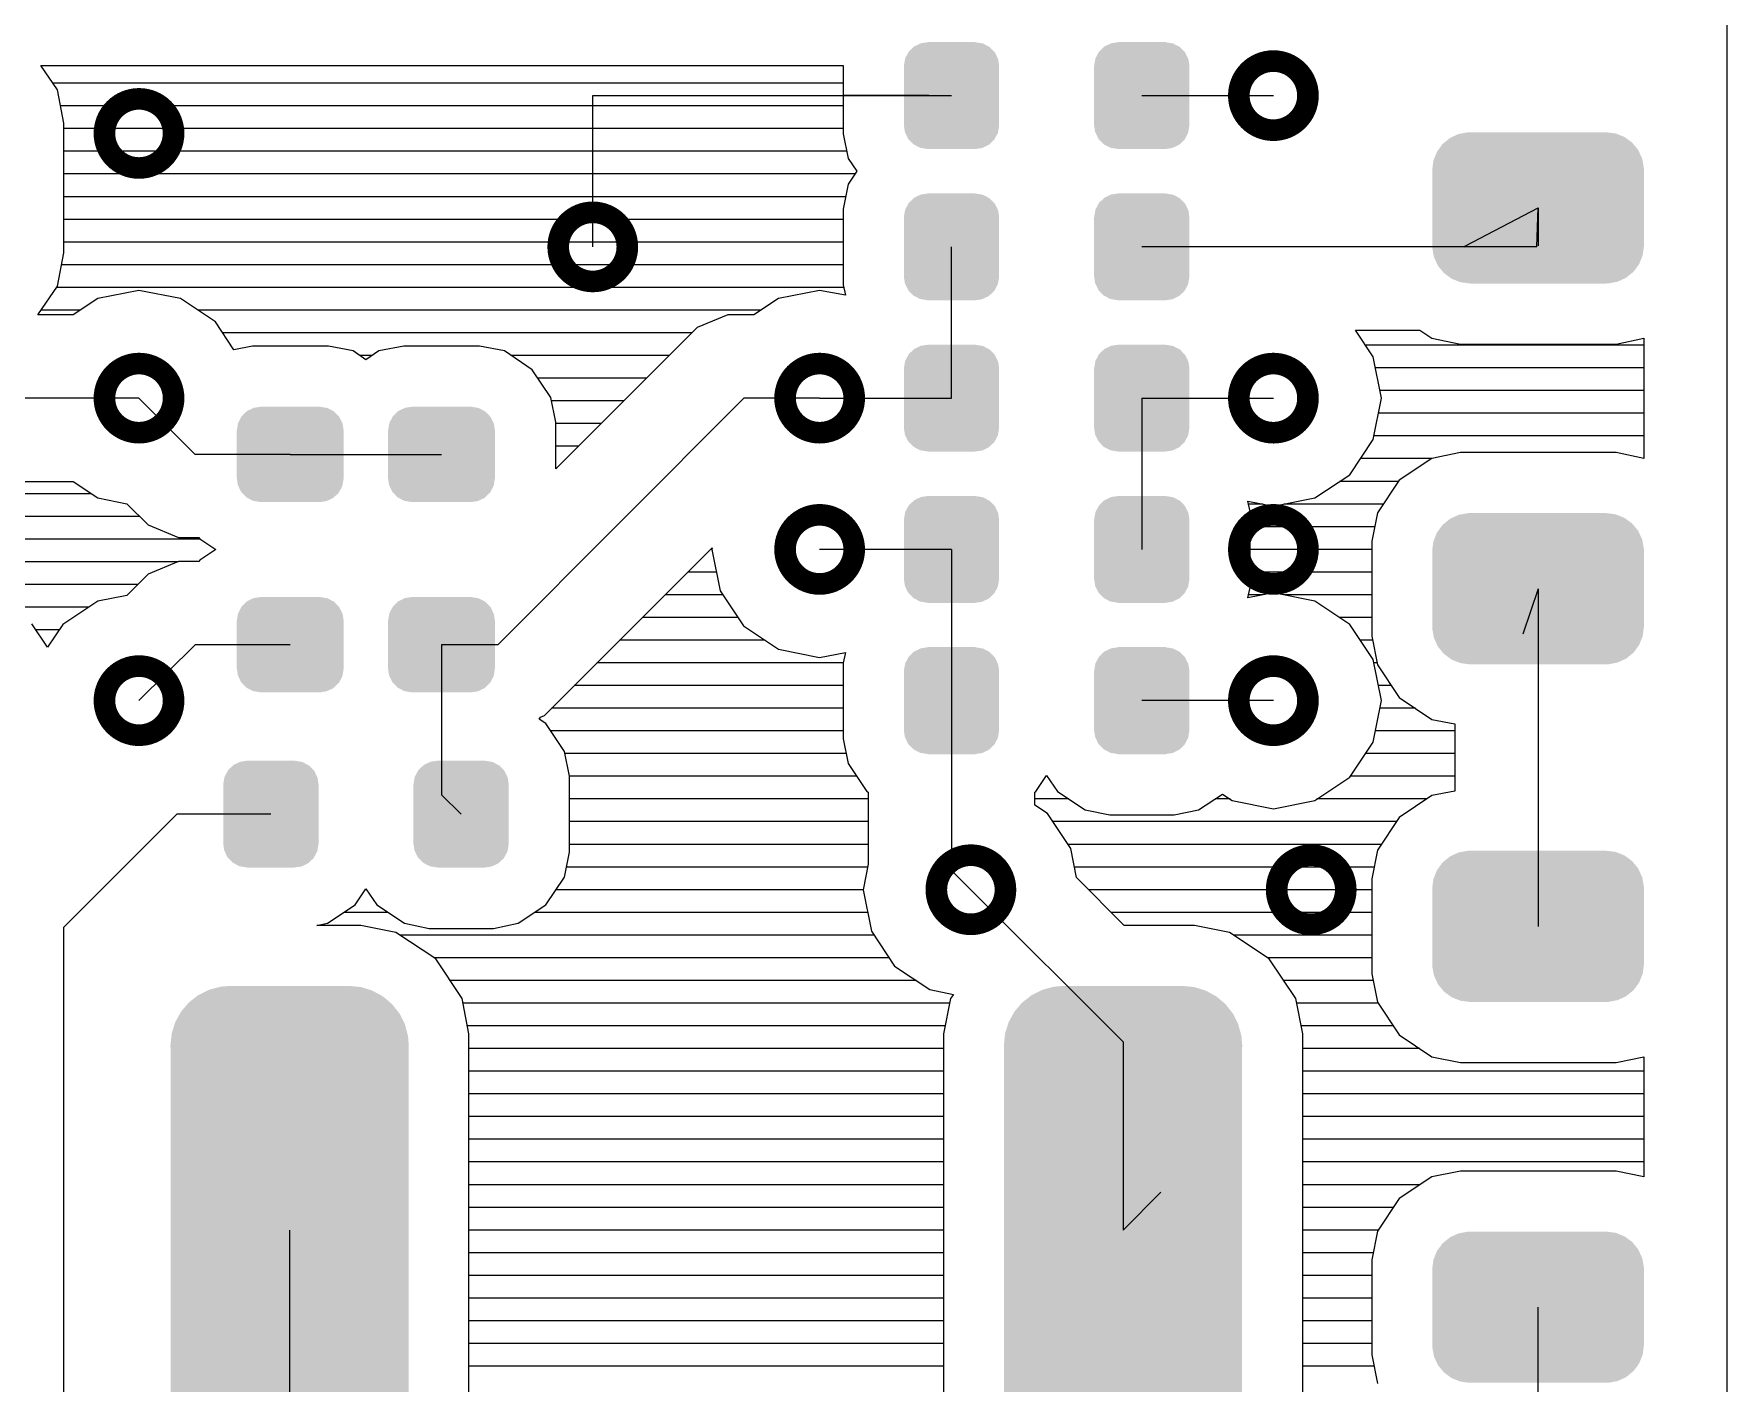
# Model space of a CAD drawing. Extents: x 295 to 953, y 10 to 290.
# Drawn here: x 687.59 to 716.02, y 102.99 to 125.65 of the extents above; entities that cross this region are included whole.
import ezdxf

# ---------------------------------------------------------------- set-up
doc = ezdxf.new("R2010")
doc.units = 0
doc.header["$LTSCALE"] = 5
doc.header["$MEASUREMENT"] = 0
doc.layers.get('0').update_dxf_attribs({"linetype": 'CONTINUOUS', "lineweight": 25})

msp = doc.modelspace()

# ---------------------------------------------------------------- linework, layer by layer
for p, q in [((716.022, 94.13), (716.022, 132.865)), ((687.706, 125.118), (701.178, 125.118)), ((687.981, 124.707), (687.706, 125.118)), ((701.178, 125.118), (701.178, 123.97)), ((701.178, 124.818), (687.904, 124.818)), ((688.092, 124.148), (687.981, 124.707)), ((696.972, 122.07), (696.972, 124.61)), ((696.972, 124.61), (702.997, 124.61)), ((702.616, 124.61), (701.178, 124.61)), ((706.192, 124.61), (708.402, 124.61)), ((701.178, 124.437), (688.031, 124.437)), ((688.092, 121.968), (688.092, 124.148)), ((701.178, 124.056), (688.092, 124.056)), ((701.178, 123.97), (701.26, 123.553)), ((701.239, 123.675), (688.092, 123.675)), ((701.26, 123.553), (701.407, 123.34)), ((701.376, 123.294), (688.092, 123.294)), ((701.407, 123.34), (701.26, 123.122)), ((701.219, 122.913), (688.092, 122.913)), ((701.26, 123.122), (701.178, 122.705)), ((701.178, 122.705), (701.178, 121.43)), ((711.628, 122.09), (712.847, 122.725)), ((712.827, 122.07), (712.847, 122.725)), ((712.847, 122.725), (712.847, 122.09)), ((701.178, 122.532), (688.092, 122.532)), ((701.178, 122.151), (688.092, 122.151)), ((702.997, 119.53), (702.997, 122.07)), ((712.827, 122.07), (706.192, 122.07)), ((711.603, 122.07), (711.628, 122.09)), ((687.981, 121.41), (688.092, 121.968)), ((701.178, 121.77), (688.052, 121.77)), ((701.178, 121.43), (701.214, 121.257)), ((687.655, 120.927), (687.981, 121.41)), ((701.189, 121.389), (687.965, 121.389)), ((688.661, 121.201), (688.245, 120.927)), ((689.352, 121.338), (688.661, 121.201)), ((690.048, 121.201), (689.352, 121.338)), ((690.637, 120.81), (690.048, 121.201)), ((700.091, 121.201), (699.675, 120.927)), ((700.782, 121.338), (700.091, 121.201)), ((701.214, 121.257), (700.782, 121.338)), ((688.245, 120.927), (687.655, 120.927)), ((688.367, 121.008), (687.711, 121.008)), ((699.797, 121.008), (690.343, 121.008)), ((699.238, 120.927), (698.725, 120.714)), ((699.675, 120.927), (699.238, 120.927)), ((690.947, 120.343), (690.637, 120.81)), ((698.638, 120.627), (690.759, 120.627)), ((698.725, 120.714), (696.352, 118.341)), ((709.779, 120.673), (710.861, 120.673)), ((710.079, 120.221), (709.779, 120.673)), ((710.861, 120.673), (711.064, 120.536)), ((691.257, 120.404), (690.947, 120.343)), ((692.532, 120.404), (691.257, 120.404)), ((692.949, 120.322), (692.532, 120.404)), ((693.162, 120.175), (692.949, 120.322)), ((693.381, 120.322), (693.162, 120.175)), ((693.797, 120.404), (693.381, 120.322)), ((695.072, 120.404), (693.797, 120.404)), ((695.489, 120.322), (695.072, 120.404)), ((695.956, 120.008), (695.489, 120.322)), ((714.625, 120.419), (709.952, 120.419)), ((711.064, 120.536), (711.542, 120.439)), ((711.542, 120.439), (714.158, 120.439)), ((714.158, 120.439), (714.625, 120.536)), ((714.625, 120.536), (714.625, 118.519)), ((693.269, 120.246), (693.061, 120.246)), ((698.257, 120.246), (695.601, 120.246)), ((696.266, 119.54), (695.956, 120.008)), ((710.216, 119.53), (710.079, 120.221)), ((714.625, 120.038), (710.114, 120.038)), ((697.876, 119.865), (696.053, 119.865)), ((689.352, 119.53), (684.272, 119.53)), ((690.297, 118.585), (689.352, 119.53)), ((699.512, 119.53), (695.377, 115.39)), ((696.352, 119.129), (696.266, 119.54)), ((697.495, 119.484), (696.281, 119.484)), ((700.782, 119.53), (699.512, 119.53)), ((700.782, 119.53), (702.997, 119.53)), ((706.192, 119.53), (708.402, 119.53)), ((706.192, 119.53), (706.192, 116.99)), ((710.079, 118.834), (710.216, 119.53)), ((714.625, 119.657), (710.19, 119.657)), ((714.625, 119.276), (710.165, 119.276)), ((696.352, 118.341), (696.352, 119.129)), ((697.114, 119.103), (696.352, 119.103)), ((714.625, 118.895), (710.089, 118.895)), ((691.892, 118.585), (690.297, 118.585)), ((691.892, 118.585), (694.432, 118.585)), ((696.733, 118.722), (696.352, 118.722)), ((709.687, 118.245), (710.079, 118.834)), ((711.542, 118.616), (711.064, 118.519)), ((714.158, 118.616), (711.542, 118.616)), ((714.625, 118.519), (714.158, 118.616)), ((711.054, 118.514), (709.865, 118.514)), ((711.064, 118.519), (710.515, 118.153)), ((679.136, 118.133), (688.245, 118.133)), ((688.245, 118.133), (688.661, 117.854)), ((709.098, 117.854), (709.687, 118.245)), ((710.5, 118.133), (709.515, 118.133)), ((710.515, 118.153), (710.15, 117.605)), ((688.549, 117.925), (678.933, 117.925)), ((688.661, 117.854), (689.149, 117.757)), ((689.149, 117.757), (689.505, 117.401)), ((708.011, 117.625), (707.975, 117.798)), ((707.975, 117.798), (708.402, 117.716)), ((708.229, 117.752), (707.986, 117.752)), ((708.402, 117.716), (709.098, 117.854)), ((710.246, 117.752), (708.58, 117.752)), ((689.362, 117.544), (678.552, 117.544)), ((708.011, 116.35), (708.011, 117.625)), ((710.15, 117.605), (710.053, 117.127)), ((690.378, 117.163), (678.171, 117.163)), ((689.505, 117.401), (690.018, 117.188)), ((690.018, 117.188), (690.358, 117.188)), ((690.358, 117.188), (690.373, 117.168)), ((690.373, 117.168), (690.642, 116.99)), ((710.104, 117.371), (708.011, 117.371)), ((690.642, 116.99), (690.373, 116.807)), ((696.561, 114.597), (698.979, 117.015)), ((698.974, 116.99), (698.948, 116.99)), ((698.979, 117.015), (698.974, 116.99)), ((698.974, 116.99), (699.111, 116.294)), ((702.997, 116.99), (700.782, 116.99)), ((702.997, 116.99), (702.997, 114.45)), ((710.053, 116.99), (708.011, 116.99)), ((710.053, 117.127), (710.053, 115.532)), ((690.018, 116.782), (677.79, 116.782)), ((690.018, 116.787), (689.505, 116.573)), ((690.358, 116.787), (690.018, 116.787)), ((690.373, 116.807), (690.358, 116.787)), ((699.05, 116.609), (698.567, 116.609)), ((710.053, 116.609), (708.011, 116.609)), ((689.337, 116.401), (677.414, 116.401)), ((689.505, 116.573), (689.149, 116.218)), ((707.975, 116.177), (708.011, 116.35)), ((712.847, 116.33), (712.593, 115.568)), ((712.847, 116.33), (712.847, 115.695)), ((688.509, 116.02), (687.132, 116.02)), ((688.661, 116.121), (688.072, 115.73)), ((689.149, 116.218), (688.661, 116.121)), ((699.157, 116.228), (698.186, 116.228)), ((699.111, 116.294), (699.502, 115.705)), ((708.402, 116.258), (707.975, 116.177)), ((708.229, 116.228), (707.986, 116.228)), ((709.098, 116.121), (708.402, 116.258)), ((710.053, 116.228), (708.58, 116.228)), ((709.687, 115.73), (709.098, 116.121)), ((687.818, 115.349), (687.554, 115.74)), ((699.411, 115.847), (697.805, 115.847)), ((710.053, 115.847), (709.515, 115.847)), ((688.016, 115.639), (687.62, 115.639)), ((688.072, 115.73), (687.818, 115.349)), ((699.868, 115.466), (697.424, 115.466)), ((699.502, 115.705), (700.091, 115.314)), ((710.079, 115.141), (709.687, 115.73)), ((710.068, 115.466), (709.865, 115.466)), ((710.053, 115.532), (710.15, 115.049)), ((712.847, 115.695), (712.847, 110.66)), ((690.297, 115.39), (689.352, 114.45)), ((691.892, 115.39), (690.297, 115.39)), ((694.432, 115.39), (694.432, 112.87)), ((695.377, 115.39), (694.432, 115.39)), ((700.091, 115.314), (700.782, 115.176)), ((700.782, 115.176), (701.214, 115.258)), ((701.214, 115.258), (701.178, 115.085)), ((701.178, 115.085), (697.043, 115.085)), ((701.178, 115.085), (701.178, 113.81)), ((710.216, 114.45), (710.079, 115.141)), ((710.145, 115.085), (710.089, 115.085)), ((710.15, 115.049), (710.515, 114.501)), ((696.164, 114.201), (696.561, 114.597)), ((701.178, 114.704), (696.662, 114.704)), ((710.383, 114.704), (710.165, 114.704)), ((701.178, 114.323), (696.281, 114.323)), ((702.997, 114.45), (702.997, 111.6)), ((708.402, 114.45), (706.192, 114.45)), ((710.079, 113.754), (710.216, 114.45)), ((710.79, 114.323), (710.19, 114.323)), ((710.515, 114.501), (711.064, 114.135)), ((696.073, 114.14), (696.093, 114.171)), ((696.185, 114.064), (696.073, 114.14)), ((696.093, 114.171), (696.164, 114.201)), ((696.5, 113.597), (696.185, 114.064)), ((711.064, 114.135), (711.45, 114.059)), ((711.45, 114.059), (711.45, 112.931)), ((701.178, 113.942), (696.266, 113.942)), ((701.178, 113.81), (701.26, 113.393)), ((709.687, 113.165), (710.079, 113.754)), ((711.45, 113.942), (710.114, 113.942)), ((696.581, 113.18), (696.5, 113.597)), ((701.229, 113.561), (696.505, 113.561)), ((711.45, 113.561), (709.952, 113.561)), ((701.407, 113.18), (696.581, 113.18)), ((696.581, 111.905), (696.581, 113.18)), ((701.26, 113.393), (701.575, 112.926)), ((704.414, 112.926), (704.592, 113.195)), ((704.607, 113.18), (704.582, 113.18)), ((704.592, 113.195), (704.775, 112.926)), ((711.45, 113.18), (709.692, 113.18)), ((701.575, 112.926), (701.6, 112.911)), ((701.6, 112.911), (701.6, 111.702)), ((704.394, 112.911), (704.414, 112.926)), ((704.394, 112.697), (704.394, 112.911)), ((704.775, 112.926), (705.242, 112.616)), ((709.098, 112.774), (709.687, 113.165)), ((711.45, 112.931), (711.064, 112.855)), ((694.432, 112.87), (694.762, 112.545)), ((701.6, 112.799), (696.581, 112.799)), ((704.968, 112.799), (704.394, 112.799)), ((704.607, 112.555), (704.394, 112.697)), ((705.242, 112.616), (705.654, 112.53)), ((706.736, 112.53), (707.147, 112.616)), ((707.147, 112.616), (707.549, 112.88)), ((707.676, 112.799), (707.422, 112.799)), ((707.549, 112.88), (707.711, 112.774)), ((707.711, 112.774), (708.402, 112.636)), ((708.402, 112.636), (709.098, 112.774)), ((710.978, 112.799), (709.134, 112.799)), ((711.064, 112.855), (710.515, 112.489)), ((689.987, 112.545), (688.082, 110.64)), ((691.567, 112.545), (689.987, 112.545)), ((701.6, 112.418), (696.581, 112.418)), ((704.999, 111.966), (704.607, 112.555)), ((710.47, 112.418), (704.699, 112.418)), ((705.654, 112.53), (706.736, 112.53)), ((710.515, 112.489), (710.15, 111.94)), ((701.6, 112.037), (696.581, 112.037)), ((710.216, 112.037), (704.953, 112.037)), ((696.5, 111.488), (696.581, 111.905)), ((705.095, 111.478), (704.999, 111.966)), ((710.15, 111.94), (710.053, 111.458)), ((696.185, 111.021), (696.5, 111.488)), ((701.59, 111.656), (696.53, 111.656)), ((701.6, 111.702), (701.514, 111.275)), ((702.997, 111.6), (703.322, 111.275)), ((710.094, 111.656), (705.059, 111.656)), ((705.898, 110.676), (705.095, 111.478)), ((692.984, 111.021), (693.162, 111.29)), ((693.177, 111.275), (693.152, 111.275)), ((693.162, 111.29), (693.345, 111.021)), ((701.514, 111.275), (696.352, 111.275)), ((701.514, 111.275), (701.651, 110.579)), ((703.322, 111.275), (705.877, 108.72)), ((710.053, 111.275), (705.298, 111.275)), ((710.053, 111.458), (710.053, 109.863)), ((692.517, 110.711), (692.984, 111.021)), ((693.345, 111.021), (693.812, 110.711)), ((695.717, 110.711), (696.185, 111.021)), ((688.082, 110.64), (688.082, 101.115)), ((692.339, 110.676), (692.517, 110.711)), ((693.076, 110.676), (692.339, 110.676)), ((693.538, 110.894), (692.791, 110.894)), ((693.665, 110.559), (693.076, 110.676)), ((693.812, 110.711), (694.224, 110.625)), ((694.224, 110.625), (695.306, 110.625)), ((695.306, 110.625), (695.717, 110.711)), ((701.59, 110.894), (695.992, 110.894)), ((710.053, 110.894), (705.679, 110.894)), ((707.076, 110.676), (705.898, 110.676)), ((707.666, 110.559), (707.076, 110.676)), ((694.336, 110.112), (693.665, 110.559)), ((701.697, 110.513), (693.736, 110.513)), ((701.651, 110.579), (702.042, 109.99)), ((708.331, 110.112), (707.666, 110.559)), ((710.053, 110.513), (707.737, 110.513)), ((701.951, 110.132), (694.305, 110.132)), ((694.778, 109.446), (694.336, 110.112)), ((710.053, 110.132), (708.306, 110.132)), ((708.778, 109.446), (708.331, 110.112)), ((702.042, 109.99), (702.631, 109.599)), ((710.053, 109.863), (710.15, 109.385)), ((702.408, 109.751), (694.574, 109.751)), ((702.631, 109.599), (703.033, 109.517)), ((703.033, 109.517), (702.982, 109.446)), ((710.079, 109.751), (708.575, 109.751)), ((694.894, 108.857), (694.778, 109.446)), ((702.967, 109.37), (694.793, 109.37)), ((702.982, 109.446), (702.865, 108.857)), ((708.895, 108.857), (708.778, 109.446)), ((710.16, 109.37), (708.793, 109.37)), ((710.15, 109.385), (710.515, 108.837)), ((702.89, 108.989), (694.869, 108.989)), ((710.419, 108.989), (708.869, 108.989)), ((694.894, 102.258), (694.894, 108.857)), ((702.865, 108.857), (702.865, 102.258)), ((705.877, 108.72), (705.877, 105.56)), ((708.895, 102.258), (708.895, 108.857)), ((710.515, 108.837), (711.064, 108.471)), ((702.865, 108.608), (694.894, 108.608)), ((710.861, 108.608), (708.895, 108.608)), ((711.064, 108.471), (711.542, 108.374)), ((711.542, 108.374), (714.158, 108.374)), ((714.158, 108.374), (714.625, 108.471)), ((714.625, 108.471), (714.625, 106.454)), ((702.865, 108.227), (694.894, 108.227)), ((714.625, 108.227), (708.895, 108.227)), ((702.865, 107.846), (694.894, 107.846)), ((714.625, 107.846), (708.895, 107.846)), ((702.865, 107.465), (694.894, 107.465)), ((714.625, 107.465), (708.895, 107.465)), ((702.865, 107.084), (694.894, 107.084)), ((714.625, 107.084), (708.895, 107.084)), ((702.865, 106.703), (694.894, 106.703)), ((714.625, 106.703), (708.895, 106.703)), ((711.064, 106.454), (710.515, 106.088)), ((711.542, 106.551), (711.064, 106.454)), ((714.158, 106.551), (711.542, 106.551)), ((714.625, 106.454), (714.158, 106.551)), ((702.865, 106.322), (694.894, 106.322)), ((706.512, 106.195), (705.877, 105.56)), ((710.861, 106.322), (708.895, 106.322)), ((710.515, 106.088), (710.15, 105.54)), ((702.865, 105.941), (694.894, 105.941)), ((710.419, 105.941), (708.895, 105.941)), ((691.882, 105.56), (691.882, 95.4)), ((702.865, 105.56), (694.894, 105.56)), ((710.16, 105.56), (708.895, 105.56)), ((710.15, 105.54), (710.053, 105.062)), ((702.865, 105.179), (694.894, 105.179)), ((710.079, 105.179), (708.895, 105.179)), ((710.053, 105.062), (710.053, 103.467)), ((702.865, 104.798), (694.894, 104.798)), ((710.053, 104.798), (708.895, 104.798)), ((702.865, 104.417), (694.894, 104.417)), ((710.053, 104.417), (708.895, 104.417)), ((712.847, 98.9), (712.847, 104.265)), ((702.865, 104.036), (694.894, 104.036)), ((710.053, 104.036), (708.895, 104.036)), ((702.865, 103.655), (694.894, 103.655)), ((710.053, 103.655), (708.895, 103.655)), ((702.865, 103.274), (694.894, 103.274)), ((710.094, 103.274), (708.895, 103.274)), ((710.053, 103.467), (710.15, 102.984))]:
    msp.add_line(p, q)
at = {"const_width": 0.363}
for points in [[(708.983, 124.61, -1), (707.822, 124.61, -1)], [(689.933, 123.975, -1), (688.772, 123.975, -1)], [(697.553, 122.07, -1), (696.392, 122.07, -1)], [(689.933, 119.53, -1), (688.772, 119.53, -1)], [(701.363, 119.53, -1), (700.202, 119.53, -1)], [(708.983, 119.53, -1), (707.822, 119.53, -1)], [(701.363, 116.99, -1), (700.202, 116.99, -1)], [(708.983, 116.99, -1), (707.822, 116.99, -1)], [(689.933, 114.45, -1), (688.772, 114.45, -1)], [(708.983, 114.45, -1), (707.822, 114.45, -1)], [(703.903, 111.275, -1), (702.742, 111.275, -1)], [(709.618, 111.275, -1), (708.457, 111.275, -1)]]:
    msp.add_lwpolyline(points, format="xyb", close=True, dxfattribs=at)
for points in [[(703.714, 125.348), (703.636, 125.427), (702.278, 125.348), (702.361, 125.427)], [(703.636, 125.427), (703.62, 125.435), (702.361, 125.427), (702.369, 125.435)], [(703.62, 125.435), (703.524, 125.486), (702.369, 125.435), (702.475, 125.486)], [(703.524, 125.486), (703.498, 125.49), (702.475, 125.486), (702.484, 125.49)], [(703.498, 125.49), (703.398, 125.506), (702.484, 125.49), (702.596, 125.506)], [(703.398, 125.506), (703.398, 125.509), (702.596, 125.506), (702.596, 125.509)], [(706.909, 125.348), (706.832, 125.427), (705.473, 125.348), (705.556, 125.427)], [(706.832, 125.427), (706.816, 125.435), (705.556, 125.427), (705.565, 125.435)], [(706.816, 125.435), (706.719, 125.486), (705.565, 125.435), (705.67, 125.486)], [(706.719, 125.486), (706.693, 125.49), (705.67, 125.486), (705.679, 125.49)], [(706.693, 125.49), (706.594, 125.506), (705.679, 125.49), (705.791, 125.506)], [(706.594, 125.506), (706.594, 125.509), (705.791, 125.506), (705.791, 125.509)], [(703.797, 125.11), (703.78, 125.222), (702.197, 125.11), (702.216, 125.222)], [(703.78, 125.222), (703.774, 125.235), (702.216, 125.222), (702.218, 125.235)], [(703.774, 125.235), (703.725, 125.336), (702.218, 125.235), (702.272, 125.336)], [(703.725, 125.336), (703.714, 125.348), (702.272, 125.336), (702.278, 125.348)], [(706.992, 125.11), (706.975, 125.222), (705.392, 125.11), (705.411, 125.222)], [(706.975, 125.222), (706.969, 125.235), (705.411, 125.222), (705.413, 125.235)], [(706.969, 125.235), (706.92, 125.336), (705.413, 125.235), (705.467, 125.336)], [(706.92, 125.336), (706.909, 125.348), (705.467, 125.336), (705.473, 125.348)], [(703.797, 125.108), (703.797, 125.11), (702.197, 125.108), (702.197, 125.11)], [(703.797, 124.112), (703.797, 125.108), (702.197, 124.112), (702.197, 125.108)], [(706.992, 125.108), (706.992, 125.11), (705.392, 125.108), (705.392, 125.11)], [(706.992, 124.112), (706.992, 125.108), (705.392, 124.112), (705.392, 125.108)], [(703.797, 124.11), (703.797, 124.112), (702.197, 124.11), (702.197, 124.112)], [(703.778, 123.998), (703.797, 124.11), (702.214, 123.998), (702.197, 124.11)], [(703.776, 123.985), (703.778, 123.998), (702.22, 123.985), (702.214, 123.998)], [(703.722, 123.884), (703.776, 123.985), (702.269, 123.884), (702.22, 123.985)], [(706.992, 124.11), (706.992, 124.112), (705.392, 124.11), (705.392, 124.112)], [(706.973, 123.998), (706.992, 124.11), (705.409, 123.998), (705.392, 124.11)], [(706.971, 123.985), (706.973, 123.998), (705.416, 123.985), (705.409, 123.998)], [(706.918, 123.884), (706.971, 123.985), (705.465, 123.884), (705.416, 123.985)], [(714.149, 123.975), (713.997, 123.994), (711.564, 123.975), (711.671, 123.994)], [(713.997, 123.994), (713.99, 123.995), (711.671, 123.994), (711.704, 123.995)], [(703.716, 123.872), (703.722, 123.884), (702.28, 123.872), (702.269, 123.884)], [(703.633, 123.793), (703.716, 123.872), (702.358, 123.793), (702.28, 123.872)], [(703.625, 123.785), (703.633, 123.793), (702.374, 123.785), (702.358, 123.793)], [(703.519, 123.734), (703.625, 123.785), (702.47, 123.734), (702.374, 123.785)], [(703.51, 123.73), (703.519, 123.734), (702.496, 123.73), (702.47, 123.734)], [(703.398, 123.714), (703.51, 123.73), (702.596, 123.714), (702.496, 123.73)], [(703.398, 123.711), (703.398, 123.714), (702.596, 123.711), (702.596, 123.714)], [(706.912, 123.872), (706.918, 123.884), (705.476, 123.872), (705.465, 123.884)], [(706.829, 123.793), (706.912, 123.872), (705.553, 123.793), (705.476, 123.872)], [(706.82, 123.785), (706.829, 123.793), (705.569, 123.785), (705.553, 123.793)], [(706.714, 123.734), (706.82, 123.785), (705.666, 123.734), (705.569, 123.785)], [(706.705, 123.73), (706.714, 123.734), (705.692, 123.73), (705.666, 123.734)], [(706.594, 123.714), (706.705, 123.73), (705.791, 123.714), (705.692, 123.73)], [(706.594, 123.711), (706.594, 123.714), (705.791, 123.711), (705.791, 123.714)], [(714.542, 123.668), (714.529, 123.697), (711.149, 123.668), (711.17, 123.697)], [(714.529, 123.697), (714.446, 123.798), (711.17, 123.697), (711.244, 123.798)], [(714.446, 123.798), (714.427, 123.821), (711.244, 123.798), (711.272, 123.821)], [(714.427, 123.821), (714.321, 123.899), (711.272, 123.821), (711.368, 123.899)], [(714.321, 123.899), (714.298, 123.916), (711.368, 123.899), (711.404, 123.916)], [(714.298, 123.916), (714.172, 123.966), (711.404, 123.916), (711.513, 123.966)], [(714.172, 123.966), (714.149, 123.975), (711.513, 123.966), (711.564, 123.975)], [(714.624, 123.393), (714.602, 123.519), (711.073, 123.393), (711.089, 123.519)], [(714.602, 123.519), (714.596, 123.551), (711.089, 123.519), (711.102, 123.551)], [(714.596, 123.551), (714.542, 123.668), (711.102, 123.551), (711.149, 123.668)], [(714.625, 123.36), (714.624, 123.393), (711.069, 123.36), (711.073, 123.393)], [(714.625, 122.09), (714.625, 123.36), (711.069, 122.09), (711.069, 123.36)], [(703.714, 122.808), (703.636, 122.887), (702.278, 122.808), (702.361, 122.887)], [(703.636, 122.887), (703.62, 122.895), (702.361, 122.887), (702.369, 122.895)], [(703.62, 122.895), (703.524, 122.946), (702.369, 122.895), (702.475, 122.946)], [(703.524, 122.946), (703.498, 122.95), (702.475, 122.946), (702.484, 122.95)], [(703.498, 122.95), (703.398, 122.966), (702.484, 122.95), (702.596, 122.966)], [(703.398, 122.966), (703.398, 122.969), (702.596, 122.966), (702.596, 122.969)], [(706.909, 122.808), (706.832, 122.887), (705.473, 122.808), (705.556, 122.887)], [(706.832, 122.887), (706.816, 122.895), (705.556, 122.887), (705.565, 122.895)], [(706.816, 122.895), (706.719, 122.946), (705.565, 122.895), (705.67, 122.946)], [(706.719, 122.946), (706.693, 122.95), (705.67, 122.946), (705.679, 122.95)], [(706.693, 122.95), (706.594, 122.966), (705.679, 122.95), (705.791, 122.966)], [(706.594, 122.966), (706.594, 122.969), (705.791, 122.966), (705.791, 122.969)], [(703.797, 122.57), (703.78, 122.682), (702.197, 122.57), (702.216, 122.682)], [(703.797, 122.568), (703.797, 122.57), (702.197, 122.568), (702.197, 122.57)], [(703.797, 121.572), (703.797, 122.568), (702.197, 121.572), (702.197, 122.568)], [(703.78, 122.682), (703.774, 122.695), (702.216, 122.682), (702.218, 122.695)], [(703.774, 122.695), (703.725, 122.796), (702.218, 122.695), (702.272, 122.796)], [(703.725, 122.796), (703.714, 122.808), (702.272, 122.796), (702.278, 122.808)], [(706.992, 122.57), (706.975, 122.682), (705.392, 122.57), (705.411, 122.682)], [(706.992, 122.568), (706.992, 122.57), (705.392, 122.568), (705.392, 122.57)], [(706.992, 121.572), (706.992, 122.568), (705.392, 121.572), (705.392, 122.568)], [(706.975, 122.682), (706.969, 122.695), (705.411, 122.682), (705.413, 122.695)], [(706.969, 122.695), (706.92, 122.796), (705.413, 122.695), (705.467, 122.796)], [(706.92, 122.796), (706.909, 122.808), (705.467, 122.796), (705.473, 122.808)], [(714.621, 122.057), (714.625, 122.09), (711.07, 122.057), (711.069, 122.09)], [(714.605, 121.931), (714.621, 122.057), (711.093, 121.931), (711.07, 122.057)], [(714.592, 121.9), (714.605, 121.931), (711.098, 121.9), (711.093, 121.931)], [(714.545, 121.782), (714.592, 121.9), (711.152, 121.782), (711.098, 121.9)], [(714.525, 121.754), (714.545, 121.782), (711.165, 121.754), (711.152, 121.782)], [(714.451, 121.653), (714.525, 121.754), (711.248, 121.653), (711.165, 121.754)], [(703.797, 121.57), (703.797, 121.572), (702.197, 121.57), (702.197, 121.572)], [(703.778, 121.458), (703.797, 121.57), (702.214, 121.458), (702.197, 121.57)], [(703.776, 121.445), (703.778, 121.458), (702.22, 121.445), (702.214, 121.458)], [(703.722, 121.344), (703.776, 121.445), (702.269, 121.344), (702.22, 121.445)], [(706.992, 121.57), (706.992, 121.572), (705.392, 121.57), (705.392, 121.572)], [(706.973, 121.458), (706.992, 121.57), (705.409, 121.458), (705.392, 121.57)], [(706.971, 121.445), (706.973, 121.458), (705.416, 121.445), (705.409, 121.458)], [(706.918, 121.344), (706.971, 121.445), (705.465, 121.344), (705.416, 121.445)], [(714.422, 121.63), (714.451, 121.653), (711.267, 121.63), (711.248, 121.653)], [(714.326, 121.552), (714.422, 121.63), (711.373, 121.552), (711.267, 121.63)], [(714.29, 121.535), (714.326, 121.552), (711.396, 121.535), (711.373, 121.552)], [(714.181, 121.485), (714.29, 121.535), (711.522, 121.485), (711.396, 121.535)], [(714.131, 121.476), (714.181, 121.485), (711.545, 121.476), (711.522, 121.485)], [(714.023, 121.456), (714.131, 121.476), (711.697, 121.456), (711.545, 121.476)], [(713.99, 121.455), (714.023, 121.456), (711.704, 121.455), (711.697, 121.456)], [(703.716, 121.332), (703.722, 121.344), (702.28, 121.332), (702.269, 121.344)], [(703.633, 121.253), (703.716, 121.332), (702.358, 121.253), (702.28, 121.332)], [(703.625, 121.245), (703.633, 121.253), (702.374, 121.245), (702.358, 121.253)], [(703.519, 121.194), (703.625, 121.245), (702.47, 121.194), (702.374, 121.245)], [(703.51, 121.19), (703.519, 121.194), (702.496, 121.19), (702.47, 121.194)], [(703.398, 121.174), (703.51, 121.19), (702.596, 121.174), (702.496, 121.19)], [(703.398, 121.171), (703.398, 121.174), (702.596, 121.171), (702.596, 121.174)], [(706.912, 121.332), (706.918, 121.344), (705.476, 121.332), (705.465, 121.344)], [(706.829, 121.253), (706.912, 121.332), (705.553, 121.253), (705.476, 121.332)], [(706.82, 121.245), (706.829, 121.253), (705.569, 121.245), (705.553, 121.253)], [(706.714, 121.194), (706.82, 121.245), (705.666, 121.194), (705.569, 121.245)], [(706.705, 121.19), (706.714, 121.194), (705.692, 121.19), (705.666, 121.194)], [(706.594, 121.174), (706.705, 121.19), (705.791, 121.174), (705.692, 121.19)], [(706.594, 121.171), (706.594, 121.174), (705.791, 121.171), (705.791, 121.174)], [(703.714, 120.268), (703.636, 120.347), (702.278, 120.268), (702.361, 120.347)], [(703.636, 120.347), (703.62, 120.355), (702.361, 120.347), (702.369, 120.355)], [(703.62, 120.355), (703.524, 120.406), (702.369, 120.355), (702.475, 120.406)], [(703.524, 120.406), (703.498, 120.41), (702.475, 120.406), (702.484, 120.41)], [(703.498, 120.41), (703.398, 120.426), (702.484, 120.41), (702.596, 120.426)], [(703.398, 120.426), (703.398, 120.429), (702.596, 120.426), (702.596, 120.429)], [(706.909, 120.268), (706.832, 120.347), (705.473, 120.268), (705.556, 120.347)], [(706.832, 120.347), (706.816, 120.355), (705.556, 120.347), (705.565, 120.355)], [(706.816, 120.355), (706.719, 120.406), (705.565, 120.355), (705.67, 120.406)], [(706.719, 120.406), (706.693, 120.41), (705.67, 120.406), (705.679, 120.41)], [(706.693, 120.41), (706.594, 120.426), (705.679, 120.41), (705.791, 120.426)], [(706.594, 120.426), (706.594, 120.429), (705.791, 120.426), (705.791, 120.429)], [(703.797, 120.03), (703.78, 120.142), (702.197, 120.03), (702.216, 120.142)], [(703.797, 120.028), (703.797, 120.03), (702.197, 120.028), (702.197, 120.03)], [(703.797, 119.032), (703.797, 120.028), (702.197, 119.032), (702.197, 120.028)], [(703.78, 120.142), (703.774, 120.155), (702.216, 120.142), (702.218, 120.155)], [(703.774, 120.155), (703.725, 120.256), (702.218, 120.155), (702.272, 120.256)], [(703.725, 120.256), (703.714, 120.268), (702.272, 120.256), (702.278, 120.268)], [(706.992, 120.03), (706.975, 120.142), (705.392, 120.03), (705.411, 120.142)], [(706.992, 120.028), (706.992, 120.03), (705.392, 120.028), (705.392, 120.03)], [(706.992, 119.032), (706.992, 120.028), (705.392, 119.032), (705.392, 120.028)], [(706.975, 120.142), (706.969, 120.155), (705.411, 120.142), (705.413, 120.155)], [(706.969, 120.155), (706.92, 120.256), (705.413, 120.155), (705.467, 120.256)], [(706.92, 120.256), (706.909, 120.268), (705.467, 120.256), (705.473, 120.268)], [(692.766, 119.112), (692.718, 119.213), (691.016, 119.112), (691.069, 119.213)], [(692.718, 119.213), (692.707, 119.224), (691.069, 119.213), (691.074, 119.224)], [(692.707, 119.224), (692.63, 119.305), (691.074, 119.224), (691.157, 119.305)], [(692.63, 119.305), (692.615, 119.313), (691.157, 119.305), (691.165, 119.313)], [(692.615, 119.313), (692.518, 119.364), (691.165, 119.313), (691.271, 119.364)], [(692.518, 119.364), (692.493, 119.368), (691.271, 119.364), (691.279, 119.368)], [(692.493, 119.368), (692.392, 119.385), (691.279, 119.368), (691.392, 119.385)], [(695.306, 119.112), (695.258, 119.213), (693.556, 119.112), (693.609, 119.213)], [(695.258, 119.213), (695.247, 119.224), (693.609, 119.213), (693.614, 119.224)], [(695.247, 119.224), (695.17, 119.305), (693.614, 119.224), (693.697, 119.305)], [(695.17, 119.305), (695.155, 119.313), (693.697, 119.305), (693.705, 119.313)], [(695.155, 119.313), (695.058, 119.364), (693.705, 119.313), (693.811, 119.364)], [(695.058, 119.364), (695.033, 119.368), (693.811, 119.364), (693.819, 119.368)], [(695.033, 119.368), (694.932, 119.385), (693.819, 119.368), (693.932, 119.385)], [(692.791, 118.184), (692.791, 118.986), (690.993, 118.184), (690.993, 118.986)], [(692.789, 118.986), (692.773, 119.099), (690.995, 118.986), (691.014, 119.099)], [(692.773, 119.099), (692.766, 119.112), (691.014, 119.099), (691.016, 119.112)], [(695.331, 118.184), (695.331, 118.986), (693.533, 118.184), (693.533, 118.986)], [(695.329, 118.986), (695.313, 119.099), (693.535, 118.986), (693.554, 119.099)], [(695.313, 119.099), (695.306, 119.112), (693.554, 119.099), (693.556, 119.112)], [(703.797, 119.03), (703.797, 119.032), (702.197, 119.03), (702.197, 119.032)], [(703.778, 118.918), (703.797, 119.03), (702.214, 118.918), (702.197, 119.03)], [(703.776, 118.905), (703.778, 118.918), (702.22, 118.905), (702.214, 118.918)], [(703.722, 118.804), (703.776, 118.905), (702.269, 118.804), (702.22, 118.905)], [(706.992, 119.03), (706.992, 119.032), (705.392, 119.03), (705.392, 119.032)], [(706.973, 118.918), (706.992, 119.03), (705.409, 118.918), (705.392, 119.03)], [(706.971, 118.905), (706.973, 118.918), (705.416, 118.905), (705.409, 118.918)], [(706.918, 118.804), (706.971, 118.905), (705.465, 118.804), (705.416, 118.905)], [(703.716, 118.792), (703.722, 118.804), (702.28, 118.792), (702.269, 118.804)], [(703.633, 118.713), (703.716, 118.792), (702.358, 118.713), (702.28, 118.792)], [(703.625, 118.705), (703.633, 118.713), (702.374, 118.705), (702.358, 118.713)], [(703.519, 118.654), (703.625, 118.705), (702.47, 118.654), (702.374, 118.705)], [(703.51, 118.65), (703.519, 118.654), (702.496, 118.65), (702.47, 118.654)], [(703.398, 118.634), (703.51, 118.65), (702.596, 118.634), (702.496, 118.65)], [(703.398, 118.631), (703.398, 118.634), (702.596, 118.631), (702.596, 118.634)], [(706.912, 118.792), (706.918, 118.804), (705.476, 118.792), (705.465, 118.804)], [(706.829, 118.713), (706.912, 118.792), (705.553, 118.713), (705.476, 118.792)], [(706.82, 118.705), (706.829, 118.713), (705.569, 118.705), (705.553, 118.713)], [(706.714, 118.654), (706.82, 118.705), (705.666, 118.654), (705.569, 118.705)], [(706.705, 118.65), (706.714, 118.654), (705.692, 118.65), (705.666, 118.654)], [(706.594, 118.634), (706.705, 118.65), (705.791, 118.634), (705.692, 118.65)], [(706.594, 118.631), (706.594, 118.634), (705.791, 118.631), (705.791, 118.634)], [(692.771, 118.071), (692.789, 118.184), (691.012, 118.071), (690.995, 118.184)], [(692.769, 118.059), (692.771, 118.071), (691.018, 118.059), (691.012, 118.071)], [(692.716, 117.957), (692.769, 118.059), (691.066, 117.957), (691.018, 118.059)], [(695.311, 118.071), (695.329, 118.184), (693.552, 118.071), (693.535, 118.184)], [(695.309, 118.059), (695.311, 118.071), (693.558, 118.059), (693.552, 118.071)], [(695.256, 117.957), (695.309, 118.059), (693.606, 117.957), (693.558, 118.059)], [(692.71, 117.946), (692.716, 117.957), (691.077, 117.946), (691.066, 117.957)], [(692.627, 117.865), (692.71, 117.946), (691.154, 117.865), (691.077, 117.946)], [(692.619, 117.857), (692.627, 117.865), (691.169, 117.857), (691.154, 117.865)], [(692.513, 117.806), (692.619, 117.857), (691.267, 117.806), (691.169, 117.857)], [(692.505, 117.802), (692.513, 117.806), (691.291, 117.802), (691.267, 117.806)], [(692.392, 117.785), (692.505, 117.802), (691.392, 117.785), (691.291, 117.802)], [(695.25, 117.946), (695.256, 117.957), (693.617, 117.946), (693.606, 117.957)], [(695.167, 117.865), (695.25, 117.946), (693.694, 117.865), (693.617, 117.946)], [(695.159, 117.857), (695.167, 117.865), (693.709, 117.857), (693.694, 117.865)], [(695.053, 117.806), (695.159, 117.857), (693.807, 117.806), (693.709, 117.857)], [(695.045, 117.802), (695.053, 117.806), (693.831, 117.802), (693.807, 117.806)], [(694.932, 117.785), (695.045, 117.802), (693.932, 117.785), (693.831, 117.802)], [(703.725, 117.716), (703.714, 117.728), (702.272, 117.716), (702.278, 117.728)], [(703.714, 117.728), (703.636, 117.807), (702.278, 117.728), (702.361, 117.807)], [(703.636, 117.807), (703.62, 117.815), (702.361, 117.807), (702.369, 117.815)], [(703.62, 117.815), (703.524, 117.866), (702.369, 117.815), (702.475, 117.866)], [(703.524, 117.866), (703.498, 117.87), (702.475, 117.866), (702.484, 117.87)], [(703.498, 117.87), (703.398, 117.886), (702.484, 117.87), (702.596, 117.886)], [(703.398, 117.886), (703.398, 117.889), (702.596, 117.886), (702.596, 117.889)], [(706.92, 117.716), (706.909, 117.728), (705.467, 117.716), (705.473, 117.728)], [(706.909, 117.728), (706.832, 117.807), (705.473, 117.728), (705.556, 117.807)], [(706.832, 117.807), (706.816, 117.815), (705.556, 117.807), (705.565, 117.815)], [(706.816, 117.815), (706.719, 117.866), (705.565, 117.815), (705.67, 117.866)], [(706.719, 117.866), (706.693, 117.87), (705.67, 117.866), (705.679, 117.87)], [(706.693, 117.87), (706.594, 117.886), (705.679, 117.87), (705.791, 117.886)], [(706.594, 117.886), (706.594, 117.889), (705.791, 117.886), (705.791, 117.889)], [(703.797, 117.49), (703.78, 117.602), (702.197, 117.49), (702.216, 117.602)], [(703.797, 117.488), (703.797, 117.49), (702.197, 117.488), (702.197, 117.49)], [(703.797, 116.492), (703.797, 117.488), (702.197, 116.492), (702.197, 117.488)], [(703.78, 117.602), (703.774, 117.615), (702.216, 117.602), (702.218, 117.615)], [(703.774, 117.615), (703.725, 117.716), (702.218, 117.615), (702.272, 117.716)], [(706.992, 117.49), (706.975, 117.602), (705.392, 117.49), (705.411, 117.602)], [(706.992, 117.488), (706.992, 117.49), (705.392, 117.488), (705.392, 117.49)], [(706.992, 116.492), (706.992, 117.488), (705.392, 116.492), (705.392, 117.488)], [(706.975, 117.602), (706.969, 117.615), (705.411, 117.602), (705.413, 117.615)], [(706.969, 117.615), (706.92, 117.716), (705.413, 117.615), (705.467, 117.716)], [(714.427, 117.425), (714.321, 117.503), (711.272, 117.425), (711.368, 117.503)], [(714.321, 117.503), (714.298, 117.52), (711.368, 117.503), (711.404, 117.52)], [(714.298, 117.52), (714.172, 117.57), (711.404, 117.52), (711.513, 117.57)], [(714.172, 117.57), (714.149, 117.579), (711.513, 117.57), (711.564, 117.579)], [(714.149, 117.579), (713.997, 117.599), (711.564, 117.579), (711.671, 117.599)], [(713.997, 117.599), (713.99, 117.6), (711.671, 117.599), (711.704, 117.6)], [(714.602, 117.124), (714.596, 117.155), (711.089, 117.124), (711.102, 117.155)], [(714.596, 117.155), (714.542, 117.273), (711.102, 117.155), (711.149, 117.273)], [(714.542, 117.273), (714.529, 117.301), (711.149, 117.273), (711.17, 117.301)], [(714.529, 117.301), (714.446, 117.402), (711.17, 117.301), (711.244, 117.402)], [(714.446, 117.402), (714.427, 117.425), (711.244, 117.402), (711.272, 117.425)], [(714.625, 116.965), (714.624, 116.998), (711.069, 116.965), (711.073, 116.998)], [(714.625, 115.695), (714.625, 116.965), (711.069, 115.695), (711.069, 116.965)], [(714.624, 116.998), (714.602, 117.124), (711.073, 116.998), (711.089, 117.124)], [(703.797, 116.49), (703.797, 116.492), (702.197, 116.49), (702.197, 116.492)], [(703.778, 116.378), (703.797, 116.49), (702.214, 116.378), (702.197, 116.49)], [(703.776, 116.365), (703.778, 116.378), (702.22, 116.365), (702.214, 116.378)], [(703.722, 116.264), (703.776, 116.365), (702.269, 116.264), (702.22, 116.365)], [(706.992, 116.49), (706.992, 116.492), (705.392, 116.49), (705.392, 116.492)], [(706.973, 116.378), (706.992, 116.49), (705.409, 116.378), (705.392, 116.49)], [(706.971, 116.365), (706.973, 116.378), (705.416, 116.365), (705.409, 116.378)], [(706.918, 116.264), (706.971, 116.365), (705.465, 116.264), (705.416, 116.365)], [(692.766, 115.916), (692.718, 116.018), (691.016, 115.916), (691.069, 116.018)], [(692.718, 116.018), (692.707, 116.029), (691.069, 116.018), (691.074, 116.029)], [(692.707, 116.029), (692.63, 116.11), (691.074, 116.029), (691.157, 116.11)], [(692.63, 116.11), (692.615, 116.118), (691.157, 116.11), (691.165, 116.118)], [(692.615, 116.118), (692.518, 116.169), (691.165, 116.118), (691.271, 116.169)], [(692.518, 116.169), (692.493, 116.173), (691.271, 116.169), (691.279, 116.173)], [(692.493, 116.173), (692.392, 116.19), (691.279, 116.173), (691.392, 116.19)], [(695.306, 115.916), (695.258, 116.018), (693.556, 115.916), (693.609, 116.018)], [(695.258, 116.018), (695.247, 116.029), (693.609, 116.018), (693.614, 116.029)], [(695.247, 116.029), (695.17, 116.11), (693.614, 116.029), (693.697, 116.11)], [(695.17, 116.11), (695.155, 116.118), (693.697, 116.11), (693.705, 116.118)], [(695.155, 116.118), (695.058, 116.169), (693.705, 116.118), (693.811, 116.169)], [(695.058, 116.169), (695.033, 116.173), (693.811, 116.169), (693.819, 116.173)], [(695.033, 116.173), (694.932, 116.19), (693.819, 116.173), (693.932, 116.19)], [(703.716, 116.252), (703.722, 116.264), (702.28, 116.252), (702.269, 116.264)], [(703.633, 116.173), (703.716, 116.252), (702.358, 116.173), (702.28, 116.252)], [(703.625, 116.165), (703.633, 116.173), (702.374, 116.165), (702.358, 116.173)], [(703.519, 116.114), (703.625, 116.165), (702.47, 116.114), (702.374, 116.165)], [(703.51, 116.11), (703.519, 116.114), (702.496, 116.11), (702.47, 116.114)], [(703.398, 116.094), (703.51, 116.11), (702.596, 116.094), (702.496, 116.11)], [(703.398, 116.091), (703.398, 116.094), (702.596, 116.091), (702.596, 116.094)], [(706.912, 116.252), (706.918, 116.264), (705.476, 116.252), (705.465, 116.264)], [(706.829, 116.173), (706.912, 116.252), (705.553, 116.173), (705.476, 116.252)], [(706.82, 116.165), (706.829, 116.173), (705.569, 116.165), (705.553, 116.173)], [(706.714, 116.114), (706.82, 116.165), (705.666, 116.114), (705.569, 116.165)], [(706.705, 116.11), (706.714, 116.114), (705.692, 116.11), (705.666, 116.114)], [(706.594, 116.094), (706.705, 116.11), (705.791, 116.094), (705.692, 116.11)], [(706.594, 116.091), (706.594, 116.094), (705.791, 116.091), (705.791, 116.094)], [(692.791, 114.988), (692.791, 115.791), (690.993, 114.988), (690.993, 115.791)], [(692.789, 115.791), (692.773, 115.904), (690.995, 115.791), (691.014, 115.904)], [(692.773, 115.904), (692.766, 115.916), (691.014, 115.904), (691.016, 115.916)], [(695.331, 114.988), (695.331, 115.791), (693.533, 114.988), (693.533, 115.791)], [(695.329, 115.791), (695.313, 115.904), (693.535, 115.791), (693.554, 115.904)], [(695.313, 115.904), (695.306, 115.916), (693.554, 115.904), (693.556, 115.916)], [(714.621, 115.662), (714.625, 115.695), (711.07, 115.662), (711.069, 115.695)], [(714.605, 115.536), (714.621, 115.662), (711.093, 115.536), (711.07, 115.662)], [(714.592, 115.504), (714.605, 115.536), (711.098, 115.504), (711.093, 115.536)], [(714.545, 115.387), (714.592, 115.504), (711.152, 115.387), (711.098, 115.504)], [(703.774, 115.075), (703.725, 115.176), (702.218, 115.075), (702.272, 115.176)], [(703.725, 115.176), (703.714, 115.188), (702.272, 115.176), (702.278, 115.188)], [(703.714, 115.188), (703.636, 115.267), (702.278, 115.188), (702.361, 115.267)], [(703.636, 115.267), (703.62, 115.275), (702.361, 115.267), (702.369, 115.275)], [(703.62, 115.275), (703.524, 115.326), (702.369, 115.275), (702.475, 115.326)], [(703.524, 115.326), (703.498, 115.33), (702.475, 115.326), (702.484, 115.33)], [(703.498, 115.33), (703.398, 115.346), (702.484, 115.33), (702.596, 115.346)], [(703.398, 115.346), (703.398, 115.349), (702.596, 115.346), (702.596, 115.349)], [(706.969, 115.075), (706.92, 115.176), (705.413, 115.075), (705.467, 115.176)], [(706.92, 115.176), (706.909, 115.188), (705.467, 115.176), (705.473, 115.188)], [(706.909, 115.188), (706.832, 115.267), (705.473, 115.188), (705.556, 115.267)], [(706.832, 115.267), (706.816, 115.275), (705.556, 115.267), (705.565, 115.275)], [(706.816, 115.275), (706.719, 115.326), (705.565, 115.275), (705.67, 115.326)], [(706.719, 115.326), (706.693, 115.33), (705.67, 115.326), (705.679, 115.33)], [(706.693, 115.33), (706.594, 115.346), (705.679, 115.33), (705.791, 115.346)], [(706.594, 115.346), (706.594, 115.349), (705.791, 115.346), (705.791, 115.349)], [(714.525, 115.358), (714.545, 115.387), (711.165, 115.358), (711.152, 115.387)], [(714.451, 115.257), (714.525, 115.358), (711.248, 115.257), (711.165, 115.358)], [(714.422, 115.234), (714.451, 115.257), (711.267, 115.234), (711.248, 115.257)], [(714.326, 115.156), (714.422, 115.234), (711.373, 115.156), (711.267, 115.234)], [(692.771, 114.876), (692.789, 114.988), (691.012, 114.876), (690.995, 114.988)], [(695.311, 114.876), (695.329, 114.988), (693.552, 114.876), (693.535, 114.988)], [(703.797, 114.95), (703.78, 115.062), (702.197, 114.95), (702.216, 115.062)], [(703.797, 114.948), (703.797, 114.95), (702.197, 114.948), (702.197, 114.95)], [(703.797, 113.952), (703.797, 114.948), (702.197, 113.952), (702.197, 114.948)], [(703.78, 115.062), (703.774, 115.075), (702.216, 115.062), (702.218, 115.075)], [(706.992, 114.95), (706.975, 115.062), (705.392, 114.95), (705.411, 115.062)], [(706.992, 114.948), (706.992, 114.95), (705.392, 114.948), (705.392, 114.95)], [(706.992, 113.952), (706.992, 114.948), (705.392, 113.952), (705.392, 114.948)], [(706.975, 115.062), (706.969, 115.075), (705.411, 115.062), (705.413, 115.075)], [(714.29, 115.139), (714.326, 115.156), (711.396, 115.139), (711.373, 115.156)], [(714.181, 115.089), (714.29, 115.139), (711.522, 115.089), (711.396, 115.139)], [(714.131, 115.08), (714.181, 115.089), (711.545, 115.08), (711.522, 115.089)], [(714.023, 115.06), (714.131, 115.08), (711.697, 115.06), (711.545, 115.08)], [(713.99, 115.06), (714.023, 115.06), (711.704, 115.06), (711.697, 115.06)], [(692.769, 114.863), (692.771, 114.876), (691.018, 114.863), (691.012, 114.876)], [(692.716, 114.761), (692.769, 114.863), (691.066, 114.761), (691.018, 114.863)], [(692.71, 114.751), (692.716, 114.761), (691.077, 114.751), (691.066, 114.761)], [(692.627, 114.67), (692.71, 114.751), (691.154, 114.67), (691.077, 114.751)], [(692.619, 114.662), (692.627, 114.67), (691.169, 114.662), (691.154, 114.67)], [(692.513, 114.611), (692.619, 114.662), (691.267, 114.611), (691.169, 114.662)], [(692.505, 114.607), (692.513, 114.611), (691.291, 114.607), (691.267, 114.611)], [(692.392, 114.59), (692.505, 114.607), (691.392, 114.59), (691.291, 114.607)], [(695.309, 114.863), (695.311, 114.876), (693.558, 114.863), (693.552, 114.876)], [(695.256, 114.761), (695.309, 114.863), (693.606, 114.761), (693.558, 114.863)], [(695.25, 114.751), (695.256, 114.761), (693.617, 114.751), (693.606, 114.761)], [(695.167, 114.67), (695.25, 114.751), (693.694, 114.67), (693.617, 114.751)], [(695.159, 114.662), (695.167, 114.67), (693.709, 114.662), (693.694, 114.67)], [(695.053, 114.611), (695.159, 114.662), (693.807, 114.611), (693.709, 114.662)], [(695.045, 114.607), (695.053, 114.611), (693.831, 114.607), (693.807, 114.611)], [(694.932, 114.59), (695.045, 114.607), (693.932, 114.59), (693.831, 114.607)], [(703.797, 113.95), (703.797, 113.952), (702.197, 113.95), (702.197, 113.952)], [(703.778, 113.838), (703.797, 113.95), (702.214, 113.838), (702.197, 113.95)], [(703.776, 113.825), (703.778, 113.838), (702.22, 113.825), (702.214, 113.838)], [(703.722, 113.724), (703.776, 113.825), (702.269, 113.724), (702.22, 113.825)], [(706.992, 113.95), (706.992, 113.952), (705.392, 113.95), (705.392, 113.952)], [(706.973, 113.838), (706.992, 113.95), (705.409, 113.838), (705.392, 113.95)], [(706.971, 113.825), (706.973, 113.838), (705.416, 113.825), (705.409, 113.838)], [(706.918, 113.724), (706.971, 113.825), (705.465, 113.724), (705.416, 113.825)], [(703.716, 113.712), (703.722, 113.724), (702.28, 113.712), (702.269, 113.724)], [(703.633, 113.633), (703.716, 113.712), (702.358, 113.633), (702.28, 113.712)], [(703.625, 113.625), (703.633, 113.633), (702.374, 113.625), (702.358, 113.633)], [(703.519, 113.574), (703.625, 113.625), (702.47, 113.574), (702.374, 113.625)], [(703.51, 113.57), (703.519, 113.574), (702.496, 113.57), (702.47, 113.574)], [(703.398, 113.554), (703.51, 113.57), (702.596, 113.554), (702.496, 113.57)], [(703.398, 113.551), (703.398, 113.554), (702.596, 113.551), (702.596, 113.554)], [(706.912, 113.712), (706.918, 113.724), (705.476, 113.712), (705.465, 113.724)], [(706.829, 113.633), (706.912, 113.712), (705.553, 113.633), (705.476, 113.712)], [(706.82, 113.625), (706.829, 113.633), (705.569, 113.625), (705.553, 113.633)], [(706.714, 113.574), (706.82, 113.625), (705.666, 113.574), (705.569, 113.625)], [(706.705, 113.57), (706.714, 113.574), (705.692, 113.57), (705.666, 113.574)], [(706.594, 113.554), (706.705, 113.57), (705.791, 113.554), (705.692, 113.57)], [(706.594, 113.551), (706.594, 113.554), (705.791, 113.551), (705.791, 113.554)], [(692.344, 113.17), (692.295, 113.271), (690.788, 113.17), (690.842, 113.271)], [(692.295, 113.271), (692.284, 113.283), (690.842, 113.271), (690.848, 113.283)], [(692.284, 113.283), (692.206, 113.362), (690.848, 113.283), (690.931, 113.362)], [(692.206, 113.362), (692.19, 113.37), (690.931, 113.362), (690.939, 113.37)], [(692.19, 113.37), (692.094, 113.421), (690.939, 113.37), (691.045, 113.421)], [(692.094, 113.421), (692.068, 113.425), (691.045, 113.421), (691.054, 113.425)], [(692.068, 113.425), (691.968, 113.441), (691.054, 113.425), (691.166, 113.441)], [(691.968, 113.441), (691.968, 113.444), (691.166, 113.441), (691.166, 113.444)], [(695.539, 113.17), (695.49, 113.271), (693.983, 113.17), (694.037, 113.271)], [(695.49, 113.271), (695.479, 113.283), (694.037, 113.271), (694.043, 113.283)], [(695.479, 113.283), (695.402, 113.362), (694.043, 113.283), (694.126, 113.362)], [(695.402, 113.362), (695.386, 113.37), (694.126, 113.362), (694.135, 113.37)], [(695.386, 113.37), (695.289, 113.421), (694.135, 113.37), (694.24, 113.421)], [(695.289, 113.421), (695.263, 113.425), (694.24, 113.421), (694.249, 113.425)], [(695.263, 113.425), (695.164, 113.441), (694.249, 113.425), (694.361, 113.441)], [(695.164, 113.441), (695.164, 113.444), (694.361, 113.441), (694.361, 113.444)], [(692.367, 113.045), (692.35, 113.157), (690.767, 113.045), (690.786, 113.157)], [(692.367, 113.043), (692.367, 113.045), (690.767, 113.043), (690.767, 113.045)], [(692.367, 112.047), (692.367, 113.043), (690.767, 112.047), (690.767, 113.043)], [(692.35, 113.157), (692.344, 113.17), (690.786, 113.157), (690.788, 113.17)], [(695.562, 113.045), (695.545, 113.157), (693.962, 113.045), (693.981, 113.157)], [(695.562, 113.043), (695.562, 113.045), (693.962, 113.043), (693.962, 113.045)], [(695.562, 112.047), (695.562, 113.043), (693.962, 112.047), (693.962, 113.043)], [(695.545, 113.157), (695.539, 113.17), (693.981, 113.157), (693.983, 113.17)], [(692.367, 112.045), (692.367, 112.047), (690.767, 112.045), (690.767, 112.047)], [(692.348, 111.933), (692.367, 112.045), (690.784, 111.933), (690.767, 112.045)], [(695.562, 112.045), (695.562, 112.047), (693.962, 112.045), (693.962, 112.047)], [(695.543, 111.933), (695.562, 112.045), (693.979, 111.933), (693.962, 112.045)], [(692.346, 111.92), (692.348, 111.933), (690.79, 111.92), (690.784, 111.933)], [(692.292, 111.819), (692.346, 111.92), (690.839, 111.819), (690.79, 111.92)], [(692.286, 111.807), (692.292, 111.819), (690.85, 111.807), (690.839, 111.819)], [(692.203, 111.728), (692.286, 111.807), (690.928, 111.728), (690.85, 111.807)], [(695.541, 111.92), (695.543, 111.933), (693.986, 111.92), (693.979, 111.933)], [(695.488, 111.819), (695.541, 111.92), (694.035, 111.819), (693.986, 111.92)], [(695.482, 111.807), (695.488, 111.819), (694.046, 111.807), (694.035, 111.819)], [(695.399, 111.728), (695.482, 111.807), (694.123, 111.728), (694.046, 111.807)], [(714.446, 111.733), (714.427, 111.756), (711.244, 111.733), (711.272, 111.756)], [(714.427, 111.756), (714.321, 111.834), (711.272, 111.756), (711.368, 111.834)], [(714.321, 111.834), (714.298, 111.851), (711.368, 111.834), (711.404, 111.851)], [(714.298, 111.851), (714.172, 111.901), (711.404, 111.851), (711.513, 111.901)], [(714.172, 111.901), (714.149, 111.91), (711.513, 111.901), (711.564, 111.91)], [(714.149, 111.91), (713.997, 111.929), (711.564, 111.91), (711.671, 111.929)], [(713.997, 111.929), (713.99, 111.93), (711.671, 111.929), (711.704, 111.93)], [(692.195, 111.72), (692.203, 111.728), (690.944, 111.72), (690.928, 111.728)], [(692.089, 111.669), (692.195, 111.72), (691.04, 111.669), (690.944, 111.72)], [(692.08, 111.665), (692.089, 111.669), (691.066, 111.665), (691.04, 111.669)], [(691.968, 111.649), (692.08, 111.665), (691.166, 111.649), (691.066, 111.665)], [(691.968, 111.646), (691.968, 111.649), (691.166, 111.646), (691.166, 111.649)], [(695.39, 111.72), (695.399, 111.728), (694.139, 111.72), (694.123, 111.728)], [(695.284, 111.669), (695.39, 111.72), (694.236, 111.669), (694.139, 111.72)], [(695.275, 111.665), (695.284, 111.669), (694.262, 111.665), (694.236, 111.669)], [(695.164, 111.649), (695.275, 111.665), (694.361, 111.649), (694.262, 111.665)], [(695.164, 111.646), (695.164, 111.649), (694.361, 111.646), (694.361, 111.649)], [(714.602, 111.454), (714.596, 111.486), (711.089, 111.454), (711.102, 111.486)], [(714.596, 111.486), (714.542, 111.603), (711.102, 111.486), (711.149, 111.603)], [(714.542, 111.603), (714.529, 111.632), (711.149, 111.603), (711.17, 111.632)], [(714.529, 111.632), (714.446, 111.733), (711.17, 111.632), (711.244, 111.733)], [(714.625, 111.295), (714.624, 111.328), (711.069, 111.295), (711.073, 111.328)], [(714.625, 110.025), (714.625, 111.295), (711.069, 110.025), (711.069, 111.295)], [(714.624, 111.328), (714.602, 111.454), (711.073, 111.328), (711.089, 111.454)], [(714.621, 109.992), (714.625, 110.025), (711.07, 109.992), (711.069, 110.025)], [(714.605, 109.866), (714.621, 109.992), (711.093, 109.866), (711.07, 109.992)], [(714.592, 109.835), (714.605, 109.866), (711.098, 109.835), (711.093, 109.866)], [(714.545, 109.717), (714.592, 109.835), (711.152, 109.717), (711.098, 109.835)], [(693.57, 109.381), (693.45, 109.483), (690.189, 109.381), (690.319, 109.483)], [(693.45, 109.483), (693.41, 109.505), (690.319, 109.483), (690.347, 109.505)], [(693.41, 109.505), (693.273, 109.58), (690.347, 109.505), (690.498, 109.58)], [(693.273, 109.58), (693.226, 109.595), (690.498, 109.58), (690.528, 109.595)], [(693.226, 109.595), (693.081, 109.64), (690.528, 109.595), (690.696, 109.64)], [(693.081, 109.64), (693.009, 109.647), (690.696, 109.64), (690.722, 109.647)], [(693.009, 109.647), (692.88, 109.66), (690.722, 109.647), (690.884, 109.66)], [(707.566, 109.381), (707.445, 109.483), (704.184, 109.381), (704.315, 109.483)], [(707.445, 109.483), (707.405, 109.505), (704.315, 109.483), (704.343, 109.505)], [(707.405, 109.505), (707.268, 109.58), (704.343, 109.505), (704.493, 109.58)], [(707.268, 109.58), (707.221, 109.595), (704.493, 109.58), (704.523, 109.595)], [(707.221, 109.595), (707.076, 109.64), (704.523, 109.595), (704.691, 109.64)], [(707.076, 109.64), (707.005, 109.647), (704.691, 109.64), (704.718, 109.647)], [(707.005, 109.647), (706.876, 109.66), (704.718, 109.647), (704.879, 109.66)], [(714.525, 109.689), (714.545, 109.717), (711.165, 109.689), (711.152, 109.717)], [(714.451, 109.588), (714.525, 109.689), (711.248, 109.588), (711.165, 109.689)], [(714.422, 109.565), (714.451, 109.588), (711.267, 109.565), (711.248, 109.588)], [(714.326, 109.487), (714.422, 109.565), (711.373, 109.487), (711.267, 109.565)], [(714.29, 109.47), (714.326, 109.487), (711.396, 109.47), (711.373, 109.487)], [(693.8, 109.051), (693.728, 109.195), (689.961, 109.051), (690.04, 109.195)], [(693.728, 109.195), (693.702, 109.228), (690.04, 109.195), (690.058, 109.228)], [(693.702, 109.228), (693.603, 109.353), (690.058, 109.228), (690.165, 109.353)], [(693.603, 109.353), (693.57, 109.381), (690.165, 109.353), (690.189, 109.381)], [(707.795, 109.051), (707.723, 109.195), (703.956, 109.051), (704.035, 109.195)], [(707.723, 109.195), (707.697, 109.228), (704.035, 109.195), (704.053, 109.228)], [(707.697, 109.228), (707.599, 109.353), (704.053, 109.228), (704.16, 109.353)], [(707.599, 109.353), (707.566, 109.381), (704.16, 109.353), (704.184, 109.381)], [(714.181, 109.42), (714.29, 109.47), (711.522, 109.42), (711.396, 109.47)], [(714.131, 109.411), (714.181, 109.42), (711.545, 109.411), (711.522, 109.42)], [(714.023, 109.391), (714.131, 109.411), (711.697, 109.391), (711.545, 109.411)], [(713.99, 109.39), (714.023, 109.391), (711.704, 109.39), (711.697, 109.391)], [(693.86, 108.859), (693.818, 109.015), (689.901, 108.859), (689.949, 109.015)], [(693.818, 109.015), (693.8, 109.051), (689.949, 109.015), (689.961, 109.051)], [(707.855, 108.859), (707.813, 109.015), (703.896, 108.859), (703.945, 109.015)], [(707.813, 109.015), (707.795, 109.051), (703.945, 109.015), (703.956, 109.051)], [(693.883, 108.659), (693.87, 108.82), (689.88, 108.659), (689.897, 108.82)], [(693.881, 108.588), (693.883, 108.659), (689.883, 108.588), (689.88, 108.659)], [(693.87, 108.82), (693.86, 108.859), (689.897, 108.82), (689.901, 108.859)], [(707.879, 108.659), (707.866, 108.82), (703.876, 108.659), (703.892, 108.82)], [(707.876, 108.588), (707.879, 108.659), (703.878, 108.588), (703.876, 108.659)], [(707.866, 108.82), (707.855, 108.859), (703.892, 108.82), (703.896, 108.859)], [(693.881, 102.532), (693.881, 108.588), (689.883, 102.532), (689.883, 108.588)], [(707.876, 102.532), (707.876, 108.588), (703.878, 102.532), (703.878, 108.588)], [(714.298, 105.455), (714.172, 105.505), (711.404, 105.455), (711.513, 105.505)], [(714.172, 105.505), (714.149, 105.514), (711.513, 105.505), (711.564, 105.514)], [(714.149, 105.514), (713.997, 105.534), (711.564, 105.514), (711.671, 105.534)], [(713.997, 105.534), (713.99, 105.535), (711.671, 105.534), (711.704, 105.535)], [(714.542, 105.208), (714.529, 105.236), (711.149, 105.208), (711.17, 105.236)], [(714.529, 105.236), (714.446, 105.337), (711.17, 105.236), (711.244, 105.337)], [(714.446, 105.337), (714.427, 105.36), (711.244, 105.337), (711.272, 105.36)], [(714.427, 105.36), (714.321, 105.438), (711.272, 105.36), (711.368, 105.438)], [(714.321, 105.438), (714.298, 105.455), (711.368, 105.438), (711.404, 105.455)], [(714.625, 104.9), (714.624, 104.933), (711.069, 104.9), (711.073, 104.933)], [(714.624, 104.933), (714.602, 105.059), (711.073, 104.933), (711.089, 105.059)], [(714.602, 105.059), (714.596, 105.09), (711.089, 105.059), (711.102, 105.09)], [(714.596, 105.09), (714.542, 105.208), (711.102, 105.09), (711.149, 105.208)], [(714.625, 103.63), (714.625, 104.9), (711.069, 103.63), (711.069, 104.9)], [(714.621, 103.597), (714.625, 103.63), (711.07, 103.597), (711.069, 103.63)], [(714.605, 103.471), (714.621, 103.597), (711.093, 103.471), (711.07, 103.597)], [(714.592, 103.439), (714.605, 103.471), (711.098, 103.439), (711.093, 103.471)], [(714.545, 103.322), (714.592, 103.439), (711.152, 103.322), (711.098, 103.439)], [(714.525, 103.293), (714.545, 103.322), (711.165, 103.293), (711.152, 103.322)], [(714.451, 103.192), (714.525, 103.293), (711.248, 103.192), (711.165, 103.293)], [(714.422, 103.169), (714.451, 103.192), (711.267, 103.169), (711.248, 103.192)], [(714.326, 103.091), (714.422, 103.169), (711.373, 103.091), (711.267, 103.169)], [(714.29, 103.074), (714.326, 103.091), (711.396, 103.074), (711.373, 103.091)], [(714.181, 103.024), (714.29, 103.074), (711.522, 103.024), (711.396, 103.074)], [(714.131, 103.015), (714.181, 103.024), (711.545, 103.015), (711.522, 103.024)], [(714.023, 102.995), (714.131, 103.015), (711.697, 102.995), (711.545, 103.015)], [(713.99, 102.995), (714.023, 102.995), (711.704, 102.995), (711.697, 102.995)]]:
    msp.add_solid(points)

doc.saveas('drawing.dxf')
